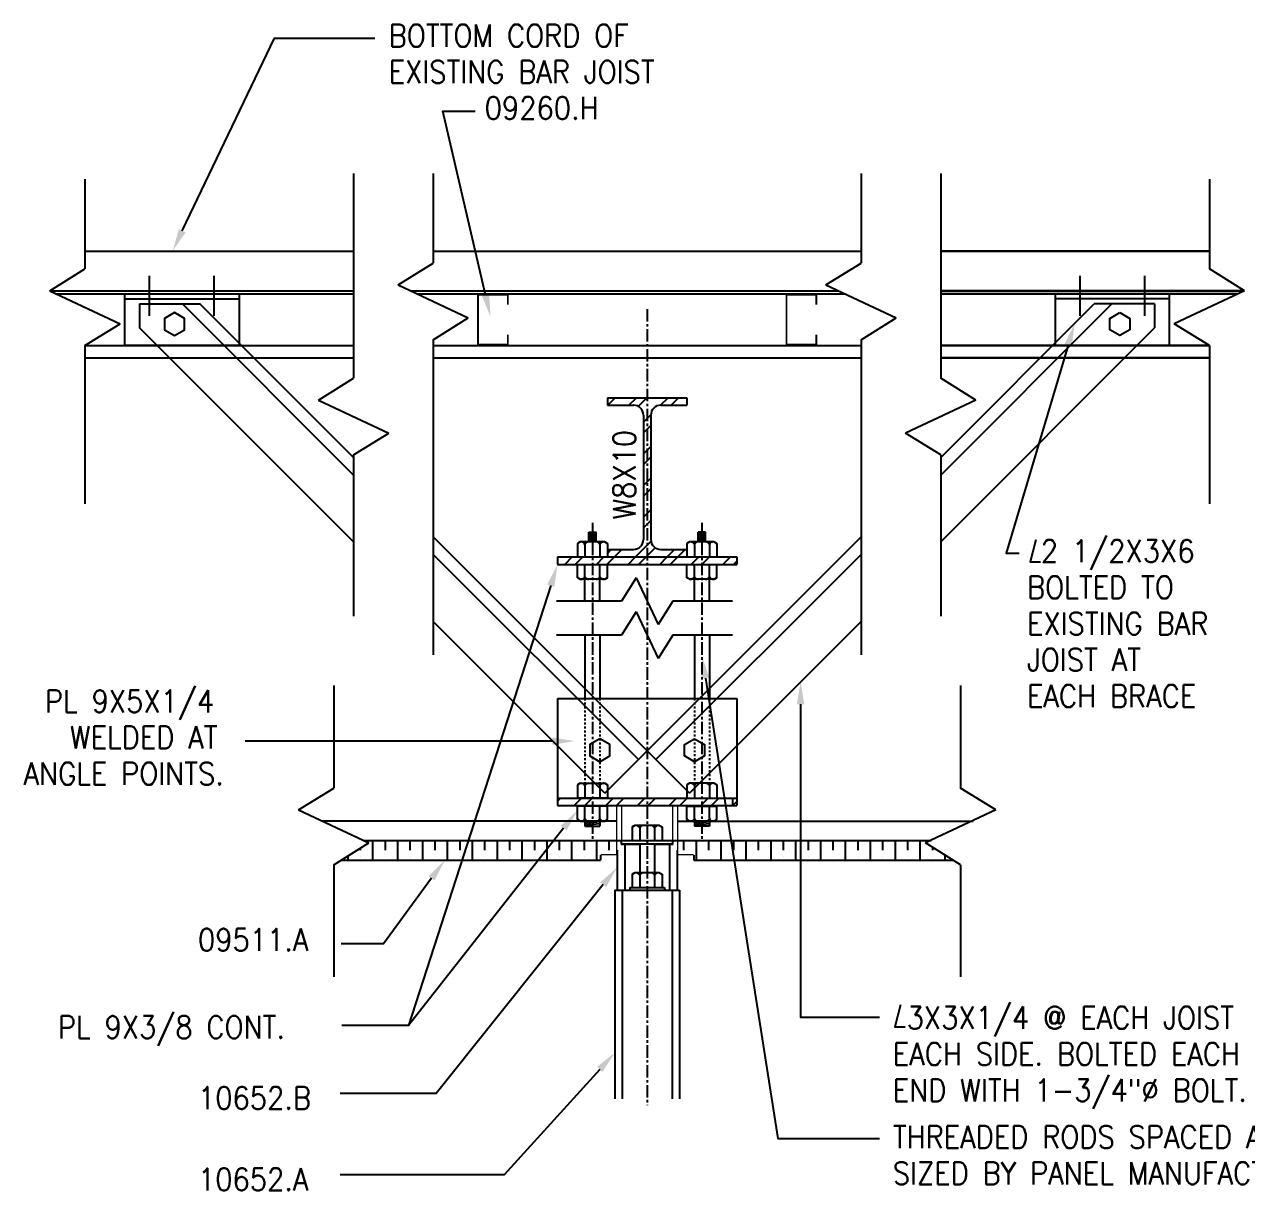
# Model space of a CAD drawing. Extents: x 10 to 698, y 9 to 300.
# Drawn here: x 10 to 71.4, y 34.3 to 92.9 of the extents above; entities that cross this region are included whole.
import ezdxf

# ---------------------------------------------------------------- set-up
doc = ezdxf.new("R2010")
doc.units = 0
doc.header["$LTSCALE"] = 0.5
doc.header["$MEASUREMENT"] = 0
doc.linetypes.add('CENTER', pattern=[2, 1.25, -0.25, 0.25, -0.25])
doc.linetypes.add('HIDDEN2', pattern=[0.1875, 0.125, -0.0625])
doc.layers.get('0').update_dxf_attribs({"linetype": 'CONTINUOUS'})
for name, color, linetype in [('A-ANNO-NOTE', 7, 'CONTINUOUS'), ('A-ANNO-NOTE-FINE', 8, 'CONTINUOUS'), ('A-ANNO-SYMB', 7, 'CONTINUOUS'), ('A-DETL-MBND', 2, 'CONTINUOUS'), ('A-DETL-MCUT', 2, 'CONTINUOUS'), ('A-DETL-PATT', 8, 'CONTINUOUS')]:
    doc.layers.add(name, color=color, linetype=linetype)
doc.styles.add('NOTE', font='romans.shx', dxfattribs={"width": 0.9})

# ---------------------------------------------------------------- blocks, each defined once
blk = doc.blocks.new('*X269')
at = {"color": 0}
for p, q in [((36.776, 53.872), (36.924, 54.02)), ((37.61, 53.645), (37.985, 54.02)), ((38.14, 53.645), (38.515, 54.02)), ((39.201, 53.645), (39.576, 54.02)), ((39.731, 53.645), (40.106, 54.02)), ((40.792, 53.645), (41.167, 54.02)), ((41.322, 53.645), (41.697, 54.02)), ((42.383, 53.645), (42.758, 54.02)), ((42.913, 53.645), (43.288, 54.02)), ((43.974, 53.645), (44.026, 53.697)), ((44.026, 53.697), (44.349, 54.02)), ((44.504, 53.645), (44.879, 54.02)), ((45.565, 53.645), (45.776, 53.856))]:
    blk.add_line(p, q, dxfattribs=at)
blk = doc.blocks.new('*X268')
at = {"color": 0}
for p, q in [((37.132, 65.77), (37.507, 66.145)), ((37.662, 65.77), (38.037, 66.145)), ((38.723, 65.77), (39.098, 66.145)), ((39.253, 65.77), (39.628, 66.145)), ((40.314, 65.77), (40.689, 66.145)), ((40.844, 65.77), (41.219, 66.145)), ((41.905, 65.77), (42.28, 66.145)), ((42.435, 65.77), (42.81, 66.145)), ((43.496, 65.77), (43.871, 66.145)), ((44.026, 65.77), (44.401, 66.145)), ((44.026, 65.77), (44.026, 65.77)), ((45.087, 65.77), (45.462, 66.145)), ((45.617, 65.77), (45.776, 65.929))]:
    blk.add_line(p, q, dxfattribs=at)
blk = doc.blocks.new('*X259')
at = {"color": 0}
for p, q in [((39.298, 73.77), (39.673, 74.145)), ((40.359, 73.77), (40.734, 74.145)), ((40.828, 73.709), (41.264, 74.145)), ((41.95, 73.769), (42.325, 74.145)), ((42.48, 73.77), (42.855, 74.145)), ((41.089, 72.909), (41.464, 73.284)), ((41.089, 72.378), (41.464, 72.753)), ((41.089, 71.318), (41.464, 71.693)), ((41.089, 70.787), (41.464, 71.162)), ((41.089, 69.727), (41.464, 70.102)), ((41.089, 69.196), (41.464, 69.571)), ((41.089, 68.136), (41.464, 68.511)), ((41.089, 67.605), (41.464, 67.98)), ((39.276, 66.323), (39.473, 66.52)), ((39.628, 66.145), (40.003, 66.52)), ((40.689, 66.145), (41.472, 66.928)), ((41.219, 66.145), (41.681, 66.607)), ((42.28, 66.145), (42.655, 66.52)), ((42.81, 66.145), (43.185, 66.52))]:
    blk.add_line(p, q, dxfattribs=at)
blk = doc.blocks.new('*X256')
at = {"color": 0}
for p, q in [((27.5, 50.895), (27.5, 51.875)), ((28.125, 51.406), (28.125, 51.895)), ((28.75, 50.895), (28.75, 51.875)), ((29.375, 51.406), (29.375, 51.895)), ((30, 50.895), (30, 51.875)), ((30.625, 51.406), (30.625, 51.895)), ((31.25, 50.895), (31.25, 51.875)), ((31.875, 51.406), (31.875, 51.895)), ((32.5, 50.895), (32.5, 51.875)), ((33.125, 51.406), (33.125, 51.895)), ((33.75, 50.895), (33.75, 51.875)), ((34.375, 51.406), (34.375, 51.895)), ((35, 50.895), (35, 51.875)), ((35.625, 51.406), (35.625, 51.895)), ((36.25, 50.895), (36.25, 51.875)), ((36.875, 51.406), (36.875, 51.895)), ((37.5, 50.895), (37.5, 51.875)), ((38.125, 51.406), (38.125, 51.895)), ((38.75, 50.895), (38.75, 51.875)), ((39.375, 51.406), (39.375, 51.895)), ((43.125, 51.406), (43.125, 51.895)), ((43.75, 50.895), (43.75, 51.875)), ((44.375, 51.406), (44.375, 51.895)), ((45, 50.895), (45, 51.875)), ((45.625, 51.406), (45.625, 51.895)), ((46.25, 50.895), (46.25, 51.875)), ((46.875, 51.406), (46.875, 51.895)), ((47.5, 50.895), (47.5, 51.875)), ((48.125, 51.406), (48.125, 51.895)), ((48.75, 50.895), (48.75, 51.875)), ((49.375, 51.406), (49.375, 51.895)), ((50, 50.895), (50, 51.875)), ((50.625, 51.406), (50.625, 51.895)), ((51.25, 50.895), (51.25, 51.875)), ((51.875, 51.406), (51.875, 51.895)), ((52.5, 50.895), (52.5, 51.875)), ((53.125, 51.406), (53.125, 51.895)), ((53.75, 50.895), (53.75, 51.875)), ((54.375, 51.406), (54.375, 51.895)), ((55, 50.895), (55, 51.875)), ((26.25, 50.895), (26.25, 51.116)), ((26.875, 51.406), (26.875, 51.504)), ((26.875, 51.094), (26.875, 51.094)), ((28.125, 51.094), (28.125, 51.094)), ((29.375, 51.094), (29.375, 51.094)), ((30.625, 51.094), (30.625, 51.094)), ((31.875, 51.094), (31.875, 51.094)), ((33.125, 51.094), (33.125, 51.094)), ((34.375, 51.094), (34.375, 51.094)), ((35.625, 51.094), (35.625, 51.094)), ((36.875, 51.094), (36.875, 51.094)), ((38.125, 51.094), (38.125, 51.094)), ((44.375, 51.094), (44.375, 51.094)), ((45.625, 51.094), (45.625, 51.094)), ((46.875, 51.094), (46.875, 51.094)), ((48.125, 51.094), (48.125, 51.094)), ((49.375, 51.094), (49.375, 51.094)), ((50.625, 51.094), (50.625, 51.094)), ((51.875, 51.094), (51.875, 51.094)), ((53.125, 51.094), (53.125, 51.094)), ((54.375, 51.094), (54.375, 51.094)), ((55.625, 51.406), (55.625, 51.536)), ((55.625, 51.094), (55.625, 51.094)), ((56.25, 50.895), (56.25, 51.148))]:
    blk.add_line(p, q, dxfattribs=at)

msp = doc.modelspace()

# ---------------------------------------------------------------- linework, layer by layer
at = {"layer": 'A-ANNO-NOTE'}
for p, q in [((36.43013495, 64.69918147), (29.27987883, 42.5818559)), ((36.50417587, 56.88325883), (21.0817858, 56.88325883))]:
    msp.add_line(p, q, dxfattribs=at)
at = {"layer": 'A-ANNO-NOTE', "flags": 128}
for points in [[(17.91705574, 82.53409797), (22.56012298, 92.22001992), (27.59794932, 92.22001992)], [(33.15192788, 79.31673296), (31.01490526, 88.54478861), (32.63725619, 88.54478861)], [(62.43532653, 76.79606749), (59.32273648, 66.3283326), (59.97049814, 66.3283326)], [(44.20141612, 60.05395466), (47.85054781, 36.91031911), (52.95098173, 36.91031911)], [(48.98549185, 58.73628511), (48.98549185, 43.008469), (52.95759114, 43.008469)], [(37.08112049, 52.51004674), (29.27987883, 42.5818559), (25.93996764, 42.5818559)], [(30.44459341, 49.98768418), (28.02114617, 46.68566298), (25.90480453, 46.68566298)], [(39.07335287, 49.66956096), (30.67161417, 39.16894636), (25.85458086, 39.16894636)], [(38.8959775, 40.38286549), (34.08708958, 35.07345538), (25.85458086, 35.07345538)]]:
    msp.add_lwpolyline(points, dxfattribs=at)
at = {"layer": 'A-ANNO-NOTE'}
for points in [[(60.79961378, 67.00009515), (60.51414159, 65.89361073), (61.04143158, 65.89361073)], [(53.99942453, 43.6302899), (53.71395234, 42.52380548), (54.24124233, 42.52380548)]]:
    msp.add_lwpolyline(points, dxfattribs=at)
at = {"layer": 'A-ANNO-NOTE', "linetype": 'Continuous', "extrusion": (0, 0, -1)}
for points in [[(-18.08613334, 82.45304852), (-17.43075902, 81.51963235), (-17.74797814, 82.61514743)], [(-33.33459377, 79.35903452), (-33.40573724, 78.22073761), (-32.96926199, 79.2744314)], [(-62.25560359, 76.84950826), (-62.75597116, 77.87440511), (-62.61504947, 76.74262672)], [(-36.25172647, 64.75685871), (-36.7761984, 65.76963235), (-36.60854343, 64.64150423)], [(-44.01620425, 60.0247517), (-44.0261984, 61.16522589), (-44.38662799, 60.08315761)], [(-48.79799185, 58.73628511), (-48.98549185, 59.86128511), (-49.17299185, 58.73628511)], [(-36.50417587, 57.07075883), (-37.62917587, 56.88325883), (-36.50417587, 56.69575883)], [(-36.93368956, 52.62589306), (-37.7761984, 53.39463235), (-37.22855143, 52.39420042)], [(-30.29343538, 50.09862336), (-31.11022846, 50.89463235), (-30.59575144, 49.87674501)], [(-38.92694845, 49.78670188), (-39.7761984, 50.54798748), (-39.21975729, 49.55242003)], [(-38.75700644, 40.50873564), (-39.6511984, 41.21669185), (-39.03494856, 40.25699534)]]:
    msp.add_solid(points, dxfattribs=at)
at = {"layer": 'A-ANNO-NOTE-FINE', "linetype": 'CENTER'}
for p, q in [((41.2761984, 78.59483913), (41.2761984, 38.58726437)), ((38.5261984, 67.85072955), (38.5261984, 51.89463235)), ((44.0261984, 67.85072955), (44.0261984, 51.89463235))]:
    msp.add_line(p, q, dxfattribs=at)
at = {"layer": 'A-ANNO-SYMB'}
for p, q in [((26.5261984, 85.4226187), (26.5261984, 75.12655773)), ((30.5261984, 85.4226187), (30.5261984, 80.91719318)), ((52.0261984, 85.4226187), (52.0261984, 80.91719318)), ((56.0261984, 85.4226187), (56.0261984, 75.12655773)), ((13.0261984, 85.12717823), (13.0261984, 80.6217527)), ((69.5261984, 85.12717823), (69.5261984, 80.6217527)), ((11.26128963, 79.52663902), (13.0261984, 80.6217527)), ((28.76128963, 79.82207949), (30.5261984, 80.91719318)), ((50.26128963, 79.82207949), (52.0261984, 80.91719318)), ((71.29110717, 79.52663902), (69.5261984, 80.6217527)), ((11.26128963, 79.52663902), (14.79110717, 77.8609672)), ((28.76128963, 79.82207949), (32.29110717, 78.15640767)), ((50.26128963, 79.82207949), (53.79110717, 78.15640767)), ((71.29110717, 79.52663902), (67.76128963, 77.8609672)), ((30.5261984, 77.06129399), (32.29110717, 78.15640767)), ((52.0261984, 77.06129399), (53.79110717, 78.15640767)), ((13.0261984, 76.76585351), (14.79110717, 77.8609672)), ((69.5261984, 76.76585351), (67.76128963, 77.8609672)), ((13.0261984, 76.76585351), (13.0261984, 68.81176672)), ((30.5261984, 77.06129399), (30.5261984, 61.21540104)), ((52.0261984, 77.06129399), (52.0261984, 61.21540104)), ((69.5261984, 76.76585351), (69.5261984, 68.81176672)), ((24.76128963, 74.03144405), (26.5261984, 75.12655773)), ((57.79110717, 74.03144405), (56.0261984, 75.12655773)), ((24.76128963, 74.03144405), (28.29110717, 72.36577223)), ((57.79110717, 74.03144405), (54.26128963, 72.36577223)), ((26.5261984, 71.27065854), (28.29110717, 72.36577223)), ((56.0261984, 71.27065854), (54.26128963, 72.36577223)), ((26.5261984, 71.27065854), (26.5261984, 63.17171995)), ((56.0261984, 71.27065854), (56.0261984, 63.17171995)), ((40.72097446, 65.09568355), (39.99089867, 63.91907771)), ((40.72097446, 65.09568355), (41.83142234, 62.74247186)), ((39.99089867, 63.91907771), (36.71610385, 63.91907771)), ((42.56149813, 63.91907771), (41.83142234, 62.74247186)), ((45.55695375, 63.91907771), (42.56149813, 63.91907771)), ((40.72097446, 63.38520489), (39.99089867, 62.20859904)), ((40.72097446, 63.38520489), (41.83142234, 61.0319932)), ((39.99089867, 62.20859904), (36.71610385, 62.20859904)), ((42.56149813, 62.20859904), (41.83142234, 61.0319932)), ((45.55695375, 62.20859904), (42.56149813, 62.20859904)), ((25.5261984, 59.67990593), (25.5261984, 54.5225921)), ((57.0261984, 59.67990593), (57.0261984, 54.5225921)), ((23.76128963, 53.42747841), (25.5261984, 54.5225921)), ((58.79110717, 53.42747841), (57.0261984, 54.5225921)), ((23.76128963, 53.42747841), (27.29110717, 51.76180659)), ((58.79110717, 53.42747841), (55.26128963, 51.76180659)), ((25.5261984, 50.66669291), (27.29110717, 51.76180659)), ((57.0261984, 50.66669291), (55.26128963, 51.76180659)), ((25.5261984, 50.66669291), (25.5261984, 45.03560317)), ((57.0261984, 50.66669291), (57.0261984, 45.03560317))]:
    msp.add_line(p, q, dxfattribs=at)
at = {"layer": 'A-DETL-MBND'}
for p, q in [((16.2761984, 78.26963235), (16.2761984, 80.26963235)), ((19.5261984, 78.26963235), (19.5261984, 80.26963235)), ((63.0261984, 78.26963235), (63.0261984, 80.26963235)), ((66.2761984, 78.26963235), (66.2761984, 80.26963235)), ((15.0261984, 76.76963235), (15.0261984, 79.36338235)), ((15.0261984, 79.36338235), (20.7761984, 79.36338235)), ((20.7761984, 79.36338235), (20.7761984, 76.76963235)), ((61.7761984, 79.36338235), (61.7761984, 76.76963235)), ((67.5261984, 79.36338235), (61.7761984, 79.36338235)), ((67.5261984, 76.76963235), (67.5261984, 79.36338235)), ((15.0261984, 79.11338235), (20.7761984, 79.11338235)), ((15.7761984, 78.86338235), (15.7761984, 77.65199166)), ((15.7761984, 78.86338235), (18.8074484, 78.86338235)), ((26.5261984, 70.26074888), (17.92356493, 78.86338235)), ((26.5261984, 71.14463235), (18.8074484, 78.86338235)), ((56.0261984, 70.26074888), (64.62883188, 78.86338235)), ((56.0261984, 71.14463235), (63.7449484, 78.86338235)), ((67.5261984, 79.11338235), (61.7761984, 79.11338235)), ((66.7761984, 78.86338235), (63.7449484, 78.86338235)), ((66.7761984, 78.86338235), (66.7761984, 77.65199166)), ((26.5261984, 66.90199166), (15.7761984, 77.65199166)), ((56.0261984, 66.90199166), (66.7761984, 77.65199166)), ((20.7761984, 76.76963235), (15.0261984, 76.76963235)), ((61.7761984, 76.76963235), (67.5261984, 76.76963235)), ((41.2761984, 56.39463235), (30.5261984, 67.14463235)), ((38.3386984, 67.39463235), (38.7136984, 67.39463235)), ((38.3386984, 66.89463235), (38.3386984, 67.39463235)), ((38.7136984, 67.39463235), (38.3386984, 67.35596064)), ((38.7136984, 67.31706664), (38.3386984, 67.27839493)), ((38.7136984, 67.23950093), (38.3386984, 67.20082922)), ((38.7136984, 67.16193522), (38.3386984, 67.12326351)), ((38.7136984, 67.08436951), (38.3386984, 67.0456978)), ((38.7136984, 67.0068038), (38.3386984, 66.96813209)), ((38.7136984, 66.89463235), (38.7136984, 67.39463235)), ((41.2761984, 56.39463235), (52.0261984, 67.14463235)), ((44.2136984, 67.39463235), (43.8386984, 67.39463235)), ((43.8386984, 66.89463235), (43.8386984, 67.39463235)), ((44.2136984, 67.39463235), (43.8386984, 67.35596064)), ((44.2136984, 67.31706664), (43.8386984, 67.27839493)), ((44.2136984, 67.23950093), (43.8386984, 67.20082922)), ((44.2136984, 67.16193522), (43.8386984, 67.12326351)), ((44.2136984, 67.08436951), (43.8386984, 67.0456978)), ((44.2136984, 67.0068038), (43.8386984, 66.96813209)), ((44.2136984, 66.89463235), (44.2136984, 67.39463235)), ((37.90932261, 66.89463235), (37.7761984, 66.81777305)), ((37.7761984, 66.81777305), (37.7761984, 66.14463235)), ((39.14307419, 66.89463235), (37.90932261, 66.89463235)), ((38.1511984, 66.76963235), (38.1511984, 66.14463235)), ((38.9011984, 66.76963235), (38.9011984, 66.14463235)), ((39.14307419, 66.89463235), (39.2761984, 66.81777305)), ((39.2761984, 66.81777305), (39.2761984, 66.14463235)), ((43.40932261, 66.89463235), (43.2761984, 66.81777305)), ((43.2761984, 66.81777305), (43.2761984, 66.14463235)), ((44.64307419, 66.89463235), (43.40932261, 66.89463235)), ((43.6511984, 66.76963235), (43.6511984, 66.14463235)), ((44.4011984, 66.76963235), (44.4011984, 66.14463235)), ((44.64307419, 66.89463235), (44.7761984, 66.81777305)), ((44.7761984, 66.81777305), (44.7761984, 66.14463235)), ((40.83425666, 55.95269061), (30.5261984, 66.26074888)), ((37.7761984, 66.14463235), (39.2761984, 66.14463235)), ((37.7761984, 65.09649165), (37.7761984, 65.76963235)), ((37.7761984, 65.76963235), (39.2761984, 65.76963235)), ((38.1511984, 65.14463235), (38.1511984, 65.76963235)), ((38.9011984, 65.14463235), (38.9011984, 65.76963235)), ((39.2761984, 65.09649165), (39.2761984, 65.76963235)), ((41.71814014, 55.95269061), (52.0261984, 66.26074888)), ((43.2761984, 66.14463235), (44.7761984, 66.14463235)), ((43.2761984, 65.09649165), (43.2761984, 65.76963235)), ((43.2761984, 65.76963235), (44.7761984, 65.76963235)), ((43.6511984, 65.14463235), (43.6511984, 65.76963235)), ((44.4011984, 65.14463235), (44.4011984, 65.76963235)), ((44.7761984, 65.09649165), (44.7761984, 65.76963235)), ((37.90932261, 65.01963235), (37.7761984, 65.09649165)), ((39.14307419, 65.01963235), (39.2761984, 65.09649165)), ((43.40932261, 65.01963235), (43.2761984, 65.09649165)), ((44.64307419, 65.01963235), (44.7761984, 65.09649165)), ((39.14307419, 65.01963235), (37.90932261, 65.01963235)), ((38.1511984, 63.91907771), (38.1511984, 65.01963235)), ((38.9011984, 63.91907771), (38.9011984, 65.01963235)), ((44.64307419, 65.01963235), (43.40932261, 65.01963235)), ((43.6511984, 63.91907771), (43.6511984, 65.01963235)), ((44.4011984, 63.91907771), (44.4011984, 65.01963235)), ((39.15487806, 54.27331201), (30.5261984, 62.90199166)), ((43.39751875, 54.27331201), (52.0261984, 62.90199166)), ((38.1511984, 62.20859904), (38.1511984, 59.01963235)), ((38.9011984, 62.20859904), (38.9011984, 59.01963235)), ((43.6511984, 62.20859904), (43.6511984, 59.01963235)), ((44.4011984, 62.20859904), (44.4011984, 59.01963235)), ((36.7761984, 59.01963235), (45.7761984, 59.01963235)), ((36.7761984, 59.01963235), (36.7761984, 54.01963235)), ((45.7761984, 59.01963235), (45.7761984, 54.01963235)), ((39.15487806, 54.27331201), (41.2761984, 56.39463235)), ((43.39751875, 54.27331201), (41.2761984, 56.39463235)), ((37.90932261, 54.76963235), (37.7761984, 54.69277305)), ((37.7761984, 54.69277305), (37.7761984, 54.01963235)), ((37.90932261, 54.76963235), (39.14307419, 54.76963235)), ((39.14307419, 54.76963235), (39.2761984, 54.69277305)), ((39.2761984, 54.69277305), (39.2761984, 54.01963235)), ((43.40932261, 54.76963235), (43.2761984, 54.69277305)), ((43.2761984, 54.69277305), (43.2761984, 54.01963235)), ((44.64307419, 54.76963235), (43.40932261, 54.76963235)), ((44.64307419, 54.76963235), (44.7761984, 54.69277305)), ((44.7761984, 54.69277305), (44.7761984, 54.01963235)), ((38.1511984, 54.64463235), (38.1511984, 54.01963235)), ((38.9011984, 54.64463235), (38.9011984, 54.01963235)), ((43.6511984, 54.64463235), (43.6511984, 54.01963235)), ((44.4011984, 54.64463235), (44.4011984, 54.01963235)), ((39.2761984, 54.01963235), (37.7761984, 54.01963235)), ((37.7761984, 52.94024165), (37.7761984, 53.61338235)), ((39.2761984, 53.61338235), (37.7761984, 53.61338235)), ((38.1511984, 52.98838235), (38.1511984, 53.61338235)), ((38.9011984, 52.98838235), (38.9011984, 53.61338235)), ((39.2761984, 52.94024165), (39.2761984, 53.61338235)), ((43.2761984, 54.01963235), (44.7761984, 54.01963235)), ((43.2761984, 52.94024165), (43.2761984, 53.61338235)), ((43.2761984, 53.61338235), (44.7761984, 53.61338235)), ((43.6511984, 52.98838235), (43.6511984, 53.61338235)), ((44.4011984, 52.98838235), (44.4011984, 53.61338235)), ((44.7761984, 52.94024165), (44.7761984, 53.61338235)), ((37.90932261, 52.86338235), (37.7761984, 52.94024165)), ((37.90932261, 52.86338235), (39.14307419, 52.86338235)), ((38.1511984, 52.86338235), (38.1511984, 52.61338235)), ((38.9011984, 52.81945019), (38.1511984, 52.74210677)), ((38.9011984, 52.86338235), (38.9011984, 52.61338235)), ((39.14307419, 52.86338235), (39.2761984, 52.94024165)), ((43.40932261, 52.86338235), (43.2761984, 52.94024165)), ((44.64307419, 52.86338235), (43.40932261, 52.86338235)), ((43.6511984, 52.86338235), (43.6511984, 52.61338235)), ((44.4011984, 52.81945019), (43.6511984, 52.74210677)), ((44.4011984, 52.86338235), (44.4011984, 52.61338235)), ((44.64307419, 52.86338235), (44.7761984, 52.94024165)), ((38.9011984, 52.73074842), (38.1511984, 52.653405)), ((38.1511984, 52.61338235), (38.9011984, 52.61338235)), ((40.65932261, 52.64463235), (40.5261984, 52.56777305)), ((40.5261984, 52.56777305), (40.5261984, 51.89463235)), ((41.89307419, 52.64463235), (40.65932261, 52.64463235)), ((40.9011984, 52.51963235), (40.9011984, 51.89463235)), ((41.6511984, 52.51963235), (41.6511984, 51.89463235)), ((41.89307419, 52.64463235), (42.0261984, 52.56777305)), ((42.0261984, 52.56777305), (42.0261984, 51.89463235)), ((44.4011984, 52.73074842), (43.6511984, 52.653405)), ((44.4011984, 52.61338235), (43.6511984, 52.61338235)), ((39.9949484, 51.89463235), (42.0261984, 51.89463235)), ((40.1511984, 51.69858746), (40.1511984, 49.39463235)), ((40.9011984, 51.69858746), (40.9011984, 50.26963235)), ((41.6511984, 51.69858746), (41.6511984, 50.26963235)), ((42.4011984, 51.69858746), (42.4011984, 49.39463235)), ((39.7761984, 51.39463235), (39.7761984, 49.39463235)), ((42.7761984, 51.39463235), (42.7761984, 49.39463235)), ((40.65932261, 50.26963235), (40.5261984, 50.19277305)), ((40.5261984, 50.19277305), (40.5261984, 49.51963235)), ((41.89307419, 50.26963235), (40.65932261, 50.26963235)), ((40.9011984, 50.14463235), (40.9011984, 49.51963235)), ((41.6511984, 50.14463235), (41.6511984, 49.51963235)), ((41.89307419, 50.26963235), (42.0261984, 50.19277305)), ((42.0261984, 50.19277305), (42.0261984, 49.51963235)), ((39.6511984, 49.39463235), (42.9011984, 49.39463235)), ((39.6511984, 49.39463235), (39.6511984, 38.89463235)), ((40.0261984, 49.39463235), (40.0261984, 38.89463235)), ((40.4011984, 49.51963235), (42.1511984, 49.51963235)), ((40.4011984, 49.51963235), (40.4011984, 49.39463235)), ((40.5261984, 49.51963235), (42.0261984, 49.51963235)), ((42.1511984, 49.51963235), (42.1511984, 49.39463235)), ((42.5261984, 49.39463235), (42.5261984, 38.89463235)), ((42.9011984, 49.39463235), (42.9011984, 38.89463235))]:
    msp.add_line(p, q, dxfattribs=at)
at = {"layer": 'A-DETL-MBND', "linetype": 'HIDDEN2'}
for p, q in [((38.1511984, 59.01963235), (38.1511984, 54.76963235)), ((38.9011984, 59.01963235), (38.9011984, 54.76963235)), ((43.6511984, 59.01963235), (43.6511984, 54.76963235)), ((44.4011984, 59.01963235), (44.4011984, 54.76963235))]:
    msp.add_line(p, q, dxfattribs=at)
at = {"layer": 'A-DETL-MBND'}
for points in [[(17.5261984, 78.42433289), (17.0261984, 78.13565776), (17.0261984, 77.55830749), (17.5261984, 77.26963235), (18.0261984, 77.55830749), (18.0261984, 78.13565776)], [(65.0261984, 78.42433289), (65.5261984, 78.13565776), (65.5261984, 77.55830749), (65.0261984, 77.26963235), (64.5261984, 77.55830749), (64.5261984, 78.13565776)], [(38.9011984, 57.00355225), (38.4011984, 56.71487711), (38.4011984, 56.13752684), (38.9011984, 55.84885171), (39.4011984, 56.13752684), (39.4011984, 56.71487711)], [(43.6511984, 57.00355225), (44.1511984, 56.71487711), (44.1511984, 56.13752684), (43.6511984, 55.84885171), (43.1511984, 56.13752684), (43.1511984, 56.71487711)], [(39.9949484, 51.89463235), (42.5574484, 51.89463235), (42.5574484, 51.69858746), (39.9949484, 51.69858746)]]:
    msp.add_lwpolyline(points, close=True, dxfattribs=at)
for centre, start, end in [((37.9636984, 66.69150735), 22.619864948, 157.380135052), ((38.3386984, 66.69150735), 90, 157.380135052), ((38.7136984, 66.69150735), 22.619864948, 90), ((39.0886984, 66.69150735), 22.619864948, 157.380135052), ((43.4636984, 66.69150735), 22.619864948, 157.380135052), ((43.8386984, 66.69150735), 90, 157.380135052), ((44.2136984, 66.69150735), 22.619864948, 90), ((44.5886984, 66.69150735), 22.619864948, 157.380135052), ((37.9636984, 65.22275735), 202.619864948, 337.380135052), ((38.3386984, 65.22275735), 202.619864948, 270), ((38.7136984, 65.22275735), 270, 337.380135052), ((39.0886984, 65.22275735), 202.619864948, 337.380135052), ((43.4636984, 65.22275735), 202.619864948, 337.380135052), ((43.8386984, 65.22275735), 202.619864948, 270), ((44.2136984, 65.22275735), 270, 337.380135052), ((44.5886984, 65.22275735), 202.619864948, 337.380135052), ((37.9636984, 54.56650735), 22.619864948, 157.380135052), ((38.3386984, 54.56650735), 90, 157.380135052), ((38.7136984, 54.56650735), 22.619864948, 90), ((39.0886984, 54.56650735), 22.619864948, 157.380135052), ((43.4636984, 54.56650735), 22.619864948, 157.380135052), ((43.8386984, 54.56650735), 90, 157.380135052), ((44.2136984, 54.56650735), 22.619864948, 90), ((44.5886984, 54.56650735), 22.619864948, 157.380135052), ((37.9636984, 53.06650735), 202.619864948, 337.380135052), ((38.3386984, 53.06650735), 202.619864948, 270), ((38.7136984, 53.06650735), 270, 337.380135052), ((39.0886984, 53.06650735), 202.619864948, 337.380135052), ((43.4636984, 53.06650735), 202.619864948, 337.380135052), ((43.8386984, 53.06650735), 202.619864948, 270), ((44.2136984, 53.06650735), 270, 337.380135052), ((44.5886984, 53.06650735), 202.619864948, 337.380135052), ((40.7136984, 52.44150735), 22.619864948, 157.380135052), ((41.0886984, 52.44150735), 90, 157.380135052), ((41.4636984, 52.44150735), 22.619864948, 90), ((41.8386984, 52.44150735), 22.619864948, 157.380135052), ((40.7136984, 50.06650735), 22.619864948, 157.380135052), ((41.0886984, 50.06650735), 90, 157.380135052), ((41.4636984, 50.06650735), 22.619864948, 90), ((41.8386984, 50.06650735), 22.619864948, 157.380135052)]:
    msp.add_arc(centre, 0.203125, start, end, dxfattribs=at)
at = {"layer": 'A-DETL-MCUT'}
for p, q in [((13.0261984, 81.51963235), (26.5261984, 81.51963235)), ((30.5261984, 81.51963235), (52.0261984, 81.51963235)), ((69.5261984, 81.51963235), (56.0261984, 81.51963235)), ((56.0261984, 81.51963235), (69.5261984, 81.51963235)), ((11.27613784, 79.51963235), (26.5261984, 79.51963235)), ((11.60725588, 79.36338235), (26.5261984, 79.36338235)), ((29.40222214, 79.51963235), (50.90222214, 79.51963235)), ((29.73334018, 79.36338235), (51.23334018, 79.36338235)), ((71.27625896, 79.51963235), (56.0261984, 79.51963235)), ((56.0261984, 79.51963235), (71.27625896, 79.51963235)), ((70.94514092, 79.36338235), (56.0261984, 79.36338235)), ((56.0261984, 79.36338235), (70.94514092, 79.36338235)), ((13.03228846, 76.76963235), (26.5261984, 76.76963235)), ((30.5261984, 76.76963235), (52.0261984, 76.76963235)), ((69.52010834, 76.76963235), (56.0261984, 76.76963235)), ((56.0261984, 76.76963235), (69.52010834, 76.76963235)), ((13.0261984, 76.14463235), (26.5261984, 76.14463235)), ((30.5261984, 76.14463235), (52.0261984, 76.14463235)), ((69.5261984, 76.14463235), (56.0261984, 76.14463235)), ((56.0261984, 76.14463235), (69.5261984, 76.14463235)), ((39.2761984, 74.14463235), (39.2761984, 73.76963235)), ((39.2761984, 74.14463235), (43.2761984, 74.14463235)), ((39.2761984, 73.76963235), (40.5886984, 73.76963235)), ((41.9636984, 73.76963235), (43.2761984, 73.76963235)), ((43.2761984, 74.14463235), (43.2761984, 73.76963235)), ((41.0886984, 73.26963235), (41.0886984, 67.01963235)), ((41.4636984, 73.26963235), (41.4636984, 67.01963235)), ((39.2761984, 66.51963235), (40.5886984, 66.51963235)), ((39.2761984, 66.51963235), (39.2761984, 66.14463235)), ((41.9636984, 66.51963235), (43.2761984, 66.51963235)), ((43.2761984, 66.51963235), (43.2761984, 66.14463235)), ((36.7761984, 66.14463235), (45.7761984, 66.14463235)), ((36.7761984, 66.14463235), (36.7761984, 65.76963235)), ((36.7761984, 65.76963235), (45.7761984, 65.76963235)), ((39.2761984, 66.14463235), (43.2761984, 66.14463235)), ((45.7761984, 66.14463235), (45.7761984, 65.76963235)), ((36.7761984, 54.01963235), (45.7761984, 54.01963235)), ((36.7761984, 54.01963235), (36.7761984, 53.64463235)), ((36.7761984, 53.64463235), (45.7761984, 53.64463235)), ((45.56898099, 54.01963235), (45.56898099, 53.64463235)), ((45.7761984, 54.01963235), (45.7761984, 53.64463235)), ((39.7449484, 52.86338235), (24.95669689, 52.86338235)), ((42.8074484, 52.86338235), (57.66192353, 52.86338235)), ((27.00962874, 51.89463235), (39.9949484, 51.89463235)), ((42.5574484, 51.89463235), (55.54276806, 51.89463235)), ((38.9324484, 51.14463235), (38.9324484, 50.89463235)), ((43.6199484, 51.14463235), (43.6199484, 50.89463235)), ((25.89355051, 50.89463235), (38.9324484, 50.89463235)), ((43.6199484, 50.89463235), (56.6588463, 50.89463235))]:
    msp.add_line(p, q, dxfattribs=at)
for points in [[(34.2761984, 78.81650735, 0.09375, 0.09375, 0), (34.2761984, 79.31650735, 0.09375, 0.09375, 0), (32.7761984, 79.31650735, 0.09375, 0.09375, 0), (32.7761984, 76.81650735, 0.09375, 0.09375, 0), (34.2761984, 76.81650735, 0.09375, 0.09375, 0), (34.2761984, 77.31650735, 0.09375, 0.09375, 0)], [(49.7761984, 78.81650735, 0.09375, 0.09375, 0), (49.7761984, 79.31650735, 0.09375, 0.09375, 0), (48.2761984, 79.31650735, 0.09375, 0.09375, 0), (48.2761984, 76.81650735, 0.09375, 0.09375, 0), (49.7761984, 76.81650735, 0.09375, 0.09375, 0), (49.7761984, 77.31650735, 0.09375, 0.09375, 0)], [(37.2761984, 53.61338235, 0.0625, 0.0625, 0), (39.7449484, 53.61338235, 0.0625, 0.0625, 0), (39.7449484, 51.17588235, 0.0625, 0.0625, 0), (38.9324484, 51.17588235, 0.0625, 0.0625, 0)], [(40.9011984, 51.66733746, 0.0625, 0.0625, 0), (39.9949484, 51.66733746, 0.0625, 0.0625, 0), (39.9949484, 53.61338235, 0.0625, 0.0625, 0), (42.5574484, 53.61338235, 0.0625, 0.0625, 0), (42.5574484, 51.66733746, 0.0625, 0.0625, 0), (41.6511984, 51.66733746, 0.0625, 0.0625, 0)], [(45.2761984, 53.61338235, 0.0625, 0.0625, 0), (42.8074484, 53.61338235, 0.0625, 0.0625, 0), (42.8074484, 51.17588235, 0.0625, 0.0625, 0), (43.6199484, 51.17588235, 0.0625, 0.0625, 0)]]:
    msp.add_lwpolyline(points, format="xyseb", dxfattribs=at)
for centre, start, end in [((40.5886984, 73.26963235), 0, 90), ((41.9636984, 73.26963235), 90, 180), ((40.5886984, 67.01963235), 270, 0), ((41.9636984, 67.01963235), 180, 270)]:
    msp.add_arc(centre, 0.5, start, end, dxfattribs=at)

# ---------------------------------------------------------------- block references
at = {"layer": 'A-DETL-PATT', "linetype": 'Continuous'}
for name in ['*X259', '*X268', '*X269', '*X256']:
    msp.add_blockref(name, (0, 0), dxfattribs=at)

# ---------------------------------------------------------------- texts
at = {"layer": 'A-ANNO-NOTE', "style": 'NOTE', "width": 0.9}
for s, p in [('BOTTOM CORD OF', (28.29044614, 91.78659428)), ('EXISTING BAR JOIST', (28.29044614, 89.96516571)), ('09260.H', (33.11460932, 88.14373714)), (' 2 1/2X3X6', (60.3647557, 65.87434814)), ('BOLTED TO', (60.3647557, 64.05291957)), ('EXISTING BAR', (60.3647557, 62.231491)), ('JOIST AT', (60.3647557, 60.41006242)), ('PL 9X5X1/4', (11.01947244, 58.32769881)), ('EACH BRACE', (60.3647557, 58.58863385)), ('WELDED AT', (12.27383612, 56.50627024)), ('ANGLE POINTS.', (9.94430124, 54.68484167)), ('09511.A', (18.70733672, 46.33350741)), (' 3X3X1/4 @ EACH JOIST', (53.62116205, 42.41493836)), ('PL 9X3/8 CONT.', (11.66832904, 41.94061231)), ('EACH SIDE. BOLTED EACH', (53.62116205, 40.59350979)), ('END WITH 1-3/4"%%C BOLT.', (53.62116205, 38.77208122)), ('10652.B', (18.70733672, 38.37966261)), ('THREADED RODS SPACED AND', (53.62116205, 36.42123327)), ('SIZED BY PANEL MANUFACTURER', (53.62116205, 34.5998047)), ('10652.A', (18.70733672, 34.28929237))]:
    msp.add_text(s, height=1.125, dxfattribs=at).set_placement(p)
msp.add_text('W8X10', height=1.125, rotation=90, dxfattribs=at).set_placement((40.69463756, 68.01653095))

doc.saveas('drawing.dxf')
